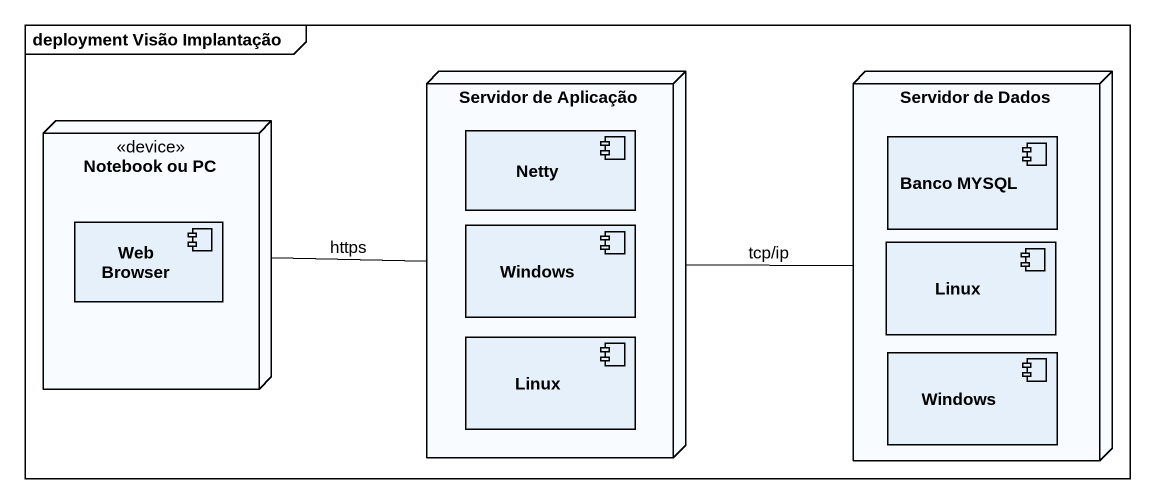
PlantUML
@startuml
mainframe deployment Visão Implantação
node "Servidor de Aplicação" as Servidor_de_Aplicação {
  component Netty
  component Windows
  component "Linux" as Linux_2
}
node "Servidor de Dados" as Servidor_de_Dados {
  component "Banco MYSQL" as Banco_MYSQL
  component Linux
  component "Windows" as Windows_2
}
node "Notebook ou PC" as Notebook_ou_PC <<device>> {
  component "Web Browser" as Web_Browser
}
Servidor_de_Aplicação -right- Servidor_de_Dados : tcp/ip
Notebook_ou_PC -right- Servidor_de_Aplicação : https
@enduml
